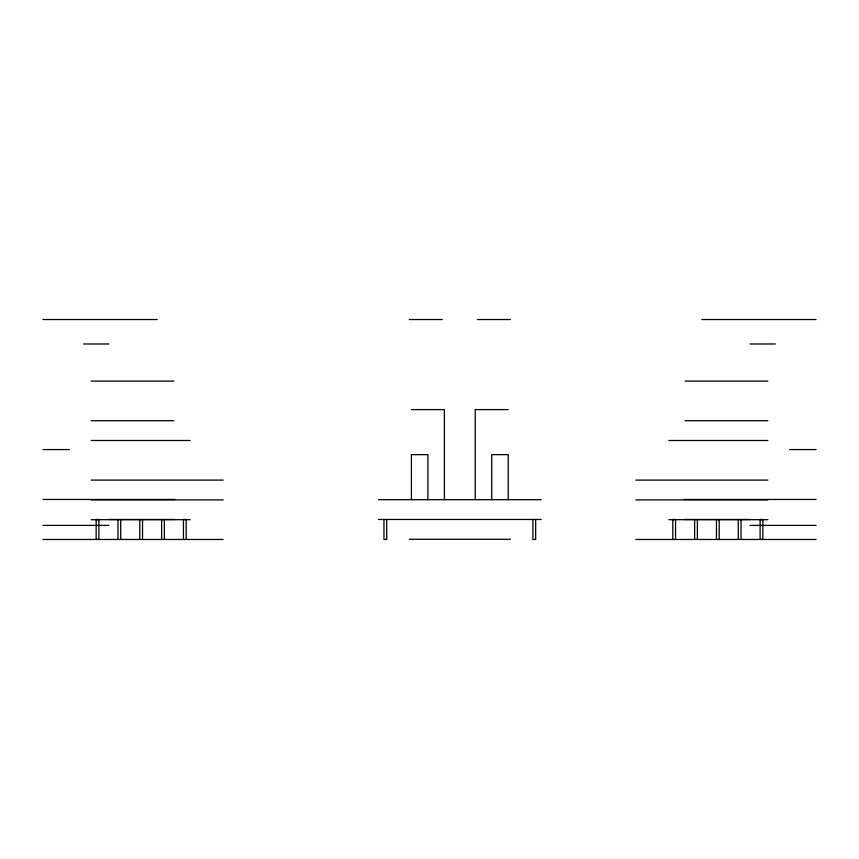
<?xml version="1.0" encoding="UTF-8"?>
<svg xmlns="http://www.w3.org/2000/svg" width="859" height="859" viewBox="0 0 859 859"><rect width="100%" height="100%" fill="white"/><g stroke="black" fill="none" stroke-linecap="round" stroke-linejoin="round"><path stroke-width="1.29" d="M42.95 319.527L157.176 319.527M409.249 319.527L442.245 319.527M477.389 319.527L510.386 319.527M701.824 319.527L816.05 319.527M83.624 343.976L108.932 343.976M750.068 343.976L775.376 343.976M91.183 381.106L173.872 381.106M685.128 381.106L767.817 381.106M411.397 409.603L444.393 409.603L444.393 499.68M508.227 409.603L475.231 409.603L475.231 499.68M91.183 420.706L173.872 420.706M685.128 420.706L767.817 420.706M91.183 440.495L190.172 440.495M668.828 440.495L767.817 440.495M42.95 449.579L69.354 449.579M789.646 449.579L816.05 449.579M91.183 480.095L223.157 480.095M635.843 480.095L767.817 480.095M42.95 499.466L174.925 499.466M684.075 499.466L816.05 499.466M378.411 499.68L541.224 499.68M91.183 499.884L223.157 499.884M635.843 499.884L767.817 499.884M108.932 519.47L174.925 519.47M378.411 519.47L541.224 519.47M684.075 519.47L750.068 519.47M91.183 519.684L190.172 519.684M668.828 519.684L767.817 519.684M42.95 525.397L108.932 525.397M750.068 525.397L816.05 525.397M409.249 539.269L510.386 539.269M42.95 539.473L223.157 539.473M635.843 539.473L816.05 539.473M762.846 539.473L762.846 519.47L760.108 519.47L760.108 539.473M741.027 519.47L741.027 539.473M738.278 519.47L738.278 539.473M719.198 519.47L719.198 539.473M716.46 519.47L716.46 539.473M697.379 519.47L697.379 539.473M694.63 519.47L694.63 539.473M675.55 539.473L675.55 519.47L672.812 519.47L672.812 539.473M535.662 519.47L535.662 539.473L532.924 539.473L532.924 519.47M508.227 499.68L508.227 454.636L491.735 454.636L491.735 499.68M427.9 499.68L427.9 454.636L411.397 454.636L411.397 499.68M386.711 519.47L386.711 539.473L383.962 539.473L383.962 519.47M186.188 539.473L186.188 519.47L183.45 519.47L183.45 539.473M164.37 519.47L164.37 539.473M161.621 519.47L161.621 539.473M142.54 519.47L142.54 539.473M139.802 519.47L139.802 539.473M120.722 519.47L120.722 539.473M117.973 519.47L117.973 539.473M98.892 539.473L98.892 519.47L96.154 519.47L96.154 539.473"/></g></svg>
